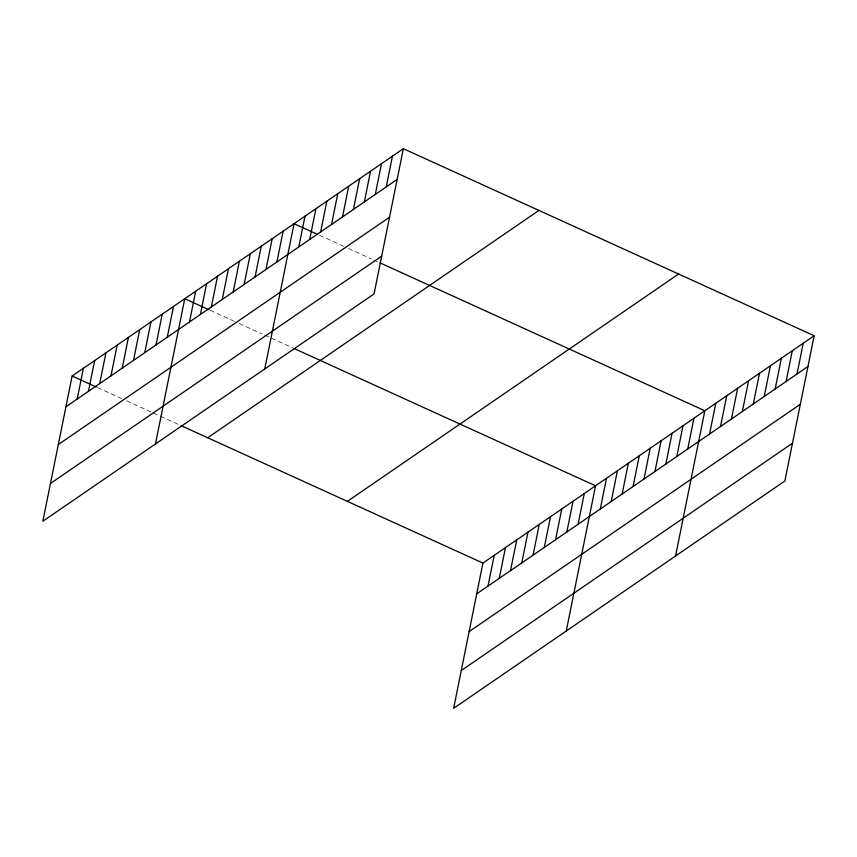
<?xml version="1.0" encoding="UTF-8"?>
<svg xmlns="http://www.w3.org/2000/svg" width="857" height="857" viewBox="0 0 857 857"><rect width="100%" height="100%" fill="white"/><g stroke="black" fill="none" stroke-linecap="round" stroke-linejoin="round"><path stroke-width="0.64" stroke-dasharray="4.29 3.21" d="M319.468 235.289L343.668 246.313M348.51 248.519L371.51 258.985M373.931 260.089L377.562 261.739M210.169 310.309L234.368 321.332M239.21 323.539L262.21 334.005M264.631 335.108L292.473 347.781M97.548 387.6L121.758 398.623M126.6 400.83L152.021 412.399M153.232 412.956L159.284 415.709M160.495 416.266L179.863 425.083"/><path stroke-width="1.29" d="M403.347 148.69L72.127 376.03L42.85 521.249L374.07 293.919L403.347 148.69L814.15 335.751L784.873 480.97L453.653 708.311L482.93 563.081L814.15 335.751M77.194 399.041L83.397 368.296M88.453 391.317L94.656 360.572M99.712 383.582L105.914 352.838M110.981 375.859L117.173 345.114M122.24 368.124L128.443 337.379M133.499 360.401L139.702 329.656M144.758 352.666L150.961 321.921M156.028 344.942L162.219 314.187M167.286 337.208L173.489 306.463M155.46 443.958L184.748 298.729L208.958 309.752M189.472 321.975L195.675 291.23M200.409 314.476L206.601 283.731M211.336 306.977L217.539 276.222M222.263 299.468L228.465 268.723M233.2 291.969L239.392 261.224M244.127 284.47L250.33 253.726M255.054 276.961L261.256 246.216M265.991 269.462L272.183 238.717M276.918 261.963L283.121 231.219M264.759 368.938L294.047 223.709L317.047 234.186M298.782 246.955L304.974 216.21M309.709 239.457L315.912 208.712M320.636 231.947L326.838 201.202M331.563 224.448L337.765 193.703M342.5 216.95L348.703 186.205M353.427 209.451L359.629 178.695M364.354 201.941L370.556 171.196M375.291 194.443L381.483 163.698M386.218 186.944L392.42 156.199M487.997 586.102L494.2 555.357M499.256 578.368L505.459 547.623M510.515 570.644L516.717 539.899M521.784 562.91L527.976 532.165M533.043 555.186L539.246 524.441M544.302 547.452L550.505 516.707M555.561 539.728L561.764 508.983M566.831 531.993L573.022 501.249M578.089 524.27L584.281 493.525M566.263 631.009L595.551 485.79L293.683 348.338M600.275 509.037L606.477 478.292M611.212 501.527L617.404 470.782M622.139 494.028L628.342 463.283M633.066 486.53L639.268 455.785M644.003 479.031L650.195 448.275M654.93 471.521L661.133 440.777M665.857 464.023L672.059 433.278M676.794 456.524L682.986 425.779M687.721 449.014L693.924 418.27M675.562 555.989L704.85 410.771L379.983 262.842M709.575 434.017L715.777 403.272M720.512 426.507L726.704 395.763M731.439 419.009L737.641 388.264M742.366 411.51L748.568 380.765M753.303 404.001L759.495 373.256M764.23 396.502L770.432 365.757M775.157 389.003L781.359 358.258M786.094 381.504L792.286 350.749M797.021 373.995L803.223 343.25M65.935 406.775L397.145 179.434M58.319 444.547L389.528 217.217M50.467 483.477L381.686 256.136M207.694 437.756L538.914 210.426M347.374 501.356L678.583 274.015M476.738 593.826L807.947 366.496M469.122 631.609L800.331 404.268M461.27 670.528L792.489 443.198M72.127 376.03L96.338 387.053M181.073 425.629L482.93 563.081"/></g></svg>
